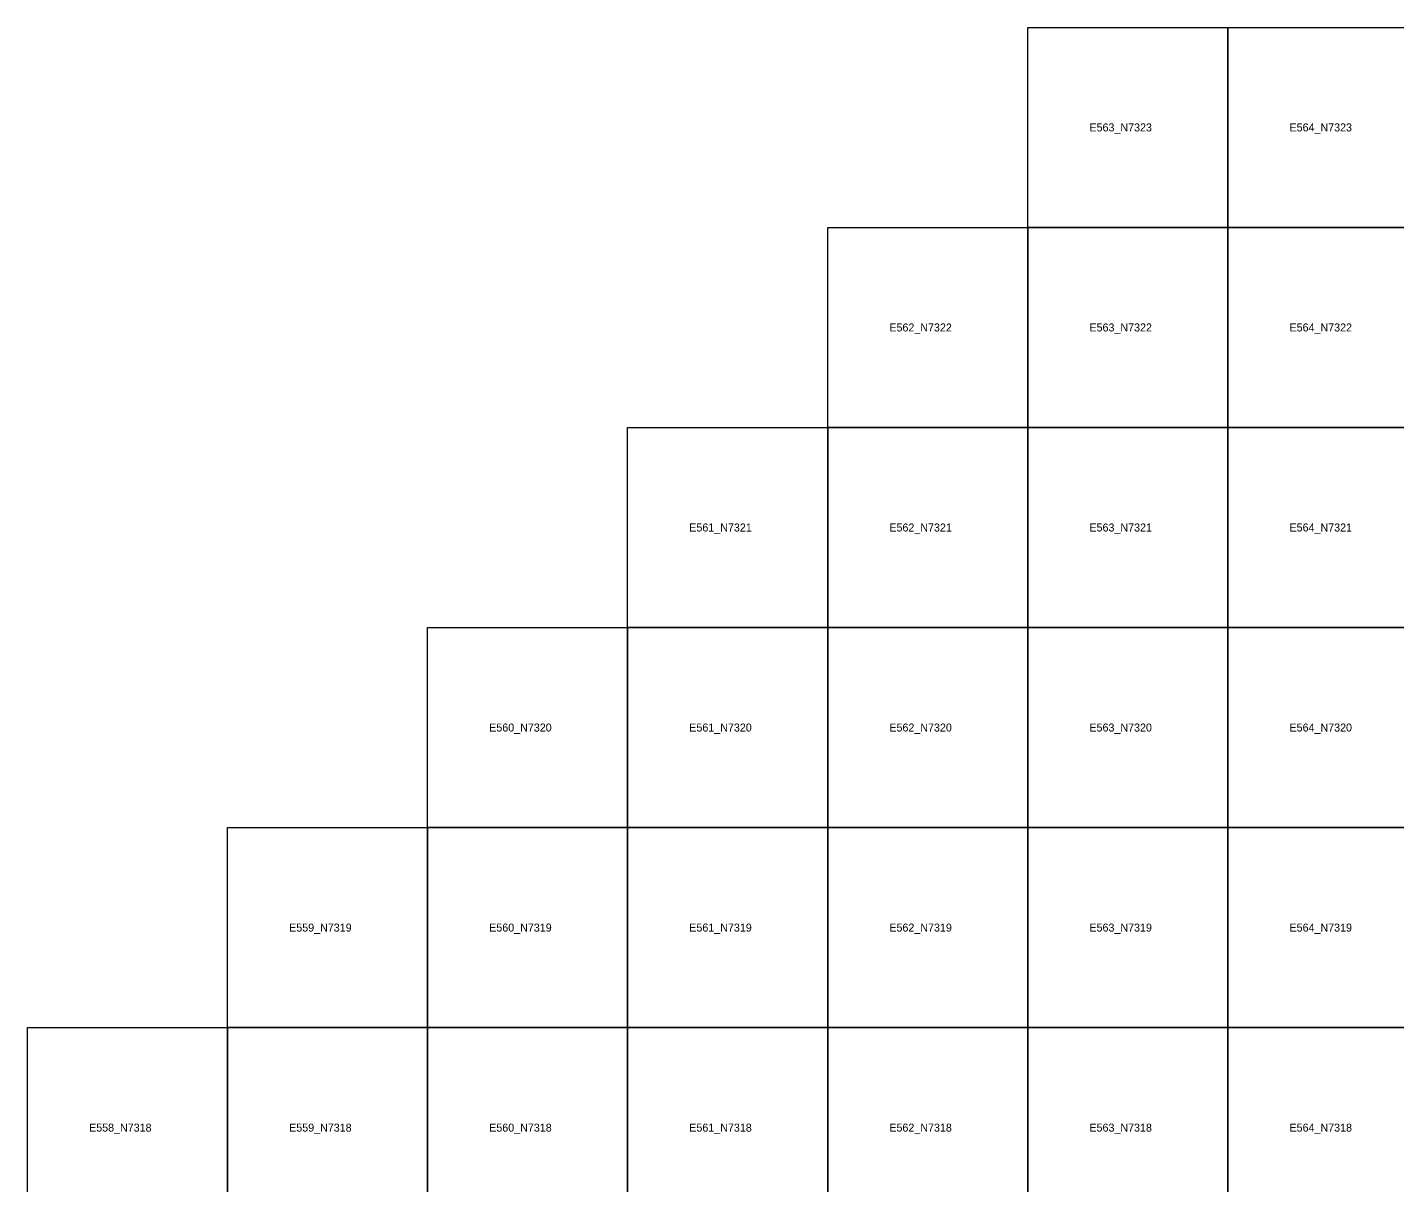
# Model space of a CAD drawing. Extents: x 546000 to 599000, y 7210000 to 7363000.
# Drawn here: x 558000 to 564848, y 7318210 to 7324000 of the extents above; entities that cross this region are included whole.
import ezdxf

# ---------------------------------------------------------------- set-up
doc = ezdxf.new("R2010")
doc.units = 0
doc.layers.add('FEATUREATTRIBS', color=7, linetype='Continuous')

msp = doc.modelspace()

# ---------------------------------------------------------------- linework, layer by layer
at = {"layer": 'FEATUREATTRIBS'}
for points in [[(563000, 7323000), (563000, 7324000), (564000, 7324000), (564000, 7323000)], [(564000, 7323000), (564000, 7324000), (565000, 7324000), (565000, 7323000)], [(562000, 7322000), (562000, 7323000), (563000, 7323000), (563000, 7322000)], [(563000, 7322000), (563000, 7323000), (564000, 7323000), (564000, 7322000)], [(564000, 7322000), (564000, 7323000), (565000, 7323000), (565000, 7322000)], [(561000, 7321000), (561000, 7322000), (562000, 7322000), (562000, 7321000)], [(562000, 7321000), (562000, 7322000), (563000, 7322000), (563000, 7321000)], [(563000, 7321000), (563000, 7322000), (564000, 7322000), (564000, 7321000)], [(564000, 7321000), (564000, 7322000), (565000, 7322000), (565000, 7321000)], [(560000, 7320000), (560000, 7321000), (561000, 7321000), (561000, 7320000)], [(561000, 7320000), (561000, 7321000), (562000, 7321000), (562000, 7320000)], [(562000, 7320000), (562000, 7321000), (563000, 7321000), (563000, 7320000)], [(563000, 7320000), (563000, 7321000), (564000, 7321000), (564000, 7320000)], [(564000, 7320000), (564000, 7321000), (565000, 7321000), (565000, 7320000)], [(559000, 7319000), (559000, 7320000), (560000, 7320000), (560000, 7319000)], [(560000, 7319000), (560000, 7320000), (561000, 7320000), (561000, 7319000)], [(561000, 7319000), (561000, 7320000), (562000, 7320000), (562000, 7319000)], [(562000, 7319000), (562000, 7320000), (563000, 7320000), (563000, 7319000)], [(563000, 7319000), (563000, 7320000), (564000, 7320000), (564000, 7319000)], [(564000, 7319000), (564000, 7320000), (565000, 7320000), (565000, 7319000)], [(558000, 7318000), (558000, 7319000), (559000, 7319000), (559000, 7318000)], [(559000, 7318000), (559000, 7319000), (560000, 7319000), (560000, 7318000)], [(560000, 7318000), (560000, 7319000), (561000, 7319000), (561000, 7318000)], [(561000, 7318000), (561000, 7319000), (562000, 7319000), (562000, 7318000)], [(562000, 7318000), (562000, 7319000), (563000, 7319000), (563000, 7318000)], [(563000, 7318000), (563000, 7319000), (564000, 7319000), (564000, 7318000)], [(564000, 7318000), (564000, 7319000), (565000, 7319000), (565000, 7318000)]]:
    msp.add_lwpolyline(points, close=True, dxfattribs=at)

# ---------------------------------------------------------------- texts
for s, p in [('E563_N7323', (563308.2, 7323480)), ('E564_N7323', (564308.2, 7323480)), ('E562_N7322', (562308.2, 7322480)), ('E563_N7322', (563308.2, 7322480)), ('E564_N7322', (564308.2, 7322480)), ('E561_N7321', (561308.2, 7321480)), ('E562_N7321', (562308.2, 7321480)), ('E563_N7321', (563308.2, 7321480)), ('E564_N7321', (564308.2, 7321480)), ('E560_N7320', (560308.2, 7320480)), ('E561_N7320', (561308.2, 7320480)), ('E562_N7320', (562308.2, 7320480)), ('E563_N7320', (563308.2, 7320480)), ('E564_N7320', (564308.2, 7320480)), ('E559_N7319', (559308.2, 7319480)), ('E560_N7319', (560308.2, 7319480)), ('E561_N7319', (561308.2, 7319480)), ('E562_N7319', (562308.2, 7319480)), ('E563_N7319', (563308.2, 7319480)), ('E564_N7319', (564308.2, 7319480)), ('E558_N7318', (558308.2, 7318480)), ('E559_N7318', (559308.2, 7318480)), ('E560_N7318', (560308.2, 7318480)), ('E561_N7318', (561308.2, 7318480)), ('E562_N7318', (562308.2, 7318480)), ('E563_N7318', (563308.2, 7318480)), ('E564_N7318', (564308.2, 7318480))]:
    msp.add_text(s, height=40, dxfattribs=at).set_placement(p)

doc.saveas('drawing.dxf')
